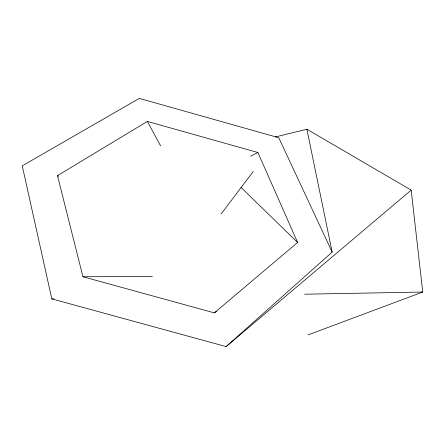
<?xml version="1.0" encoding="UTF-8"?>
<svg xmlns="http://www.w3.org/2000/svg" width="445" height="445" viewBox="0 0 445 445"><rect width="100%" height="100%" fill="white"/><g stroke="black" fill="none" stroke-linecap="round" stroke-linejoin="round"><path stroke-width="0.67" d="M221.12 213.967L253.272 171.42M332.154 252.087L278.748 137.716L139.307 98.401L22.25 165.84L51.809 298.868L226.138 346.599L332.154 252.087L306.883 129.234L275.322 136.965M214.34 312.874L297.616 242.475L257.905 152.513L147.362 121.429L57.477 175.647L82.954 276.751L214.34 312.874L216.654 311.333M226.138 346.599L411.174 190.104L306.883 129.234M250.585 156.201L257.905 152.513M307.979 334.913L422.75 292.031L411.174 190.104M51.809 298.868L53.895 298.829M304.658 294.206L422.75 292.031M82.954 276.751L152.385 276.529M57.477 175.647L58.712 176.292M241.006 187.423L297.616 242.475M147.362 121.429L160.595 145.854"/></g></svg>
